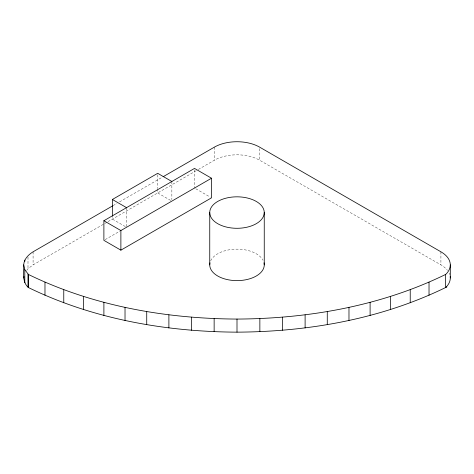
<?xml version="1.0" encoding="UTF-8"?>
<svg xmlns="http://www.w3.org/2000/svg" width="474" height="474" viewBox="0 0 474 474"><rect width="100%" height="100%" fill="white"/><g stroke="black" fill="none" stroke-linecap="round" stroke-linejoin="round"><path stroke-width="0.36" stroke-dasharray="2.37 1.78" d="M26.793 270.387L27.996 268.717L33.085 264.883L104.179 223.841M113.144 205.58L116.989 203.364M119.549 201.883L162.464 177.104M104.819 223.467L107.379 221.986M108.025 221.619L197.688 169.852M198.333 169.479L214.343 160.236A32.042 18.498 0 0 1 259.657 160.236L440.915 264.883A32.042 18.498 0 0 1 447.444 270.328M105.145 239.631L120.254 230.909M195.774 188.759L210.255 197.119M170.628 200.401L157.7 192.936L157.7 189.304M125.314 226.566L112.385 219.101L112.385 216.92M440.915 251.801L440.915 264.883M259.657 148.605L259.657 160.236M214.343 147.153L214.343 160.236M194.518 169.864L194.518 188.03M171.861 181.489L171.861 199.661M157.7 174.77L157.7 188.575M126.546 207.653L126.546 226.548M33.085 251.801L33.085 264.883M27.996 257.086L27.996 268.717M449.21 273.178A32.042 18.498 0 0 1 449.737 274.523M210.675 260.813A27.249 15.731 0 0 1 236.496 249.152A27.249 15.731 0 0 1 263.04 260.25"/><path stroke-width="0.71" d="M446.834 286.966L445.548 287.564C380.936 319.049 308.491 331.776 237 332.15C165.509 331.776 93.064 319.049 28.452 287.564C21.792 281.923 24.014 272.514 23.7 264.883C24.044 259.041 28.363 254.722 33.085 251.801L112.504 205.947M23.7 277.965L24.014 276.597M23.7 264.883L24.79 269.67L28.452 274.482C93.064 305.967 165.509 318.7 237 319.067C308.491 318.7 380.936 305.967 445.548 274.482L446.004 274.132A32.042 18.498 0 0 0 440.915 251.801L259.657 147.153A32.042 18.498 0 0 0 214.343 147.153L163.103 176.737M112.385 216.191L112.385 199.477L157.7 173.318L171.861 181.489M103.889 220.736L194.518 168.412L211.511 178.224L211.511 197.842L120.882 250.165L103.889 240.354L103.889 220.736L120.882 230.548L211.511 178.224M112.385 199.477L126.546 207.653M450.3 264.883L450.3 277.965M445.548 274.482L445.548 287.564M429.023 282.166L429.023 295.249M410.235 289.697L410.235 302.779M390.564 296.44L390.564 309.522M370.105 302.347L370.105 315.429M348.977 307.401L348.977 320.483M327.273 311.572L327.273 324.654M305.108 314.837L305.108 327.919M282.599 317.183L282.599 330.265M264.249 212.559A27.249 15.731 0 0 1 223.373 226.187A27.249 15.731 0 0 1 223.373 198.932A27.249 15.731 0 0 1 264.249 212.559L264.249 264.883M259.859 318.593L259.859 331.676M237 319.067L237 332.15M214.141 318.593L214.141 331.676M209.751 212.559L209.751 264.883M191.401 317.183L191.401 330.265M168.892 314.837L168.892 327.919M146.727 311.572L146.727 324.654M125.023 307.401L125.023 320.483M120.882 230.548L120.882 250.165M103.895 302.347L103.895 315.429M83.436 296.44L83.436 309.522M63.765 289.697L63.765 302.779M44.977 282.166L44.977 295.249M28.452 274.482L28.452 287.564M27.996 274.132L27.996 287.214M24.79 260.096L24.79 261.547M24.79 269.67L24.79 282.753M450.211 276.585A32.042 18.498 0 0 1 446.004 287.214M264.018 262.827A27.249 15.731 0 0 1 237 280.62A27.249 15.731 0 0 1 209.982 262.827"/></g></svg>
